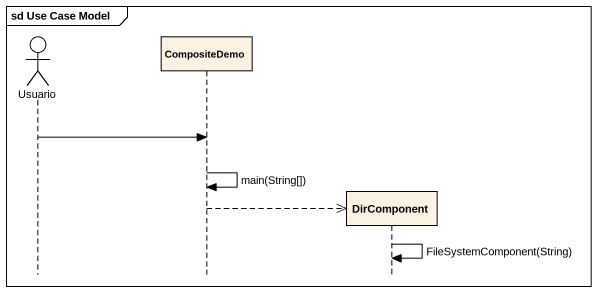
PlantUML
@startuml
mainframe sd Use Case Model
hide footbox
actor Usuario
participant CompositeDemo
participant DirComponent

Usuario -> CompositeDemo
CompositeDemo -> CompositeDemo : main(String[])
CompositeDemo -->> DirComponent **
DirComponent -> DirComponent : FileSystemComponent(String)
@enduml
